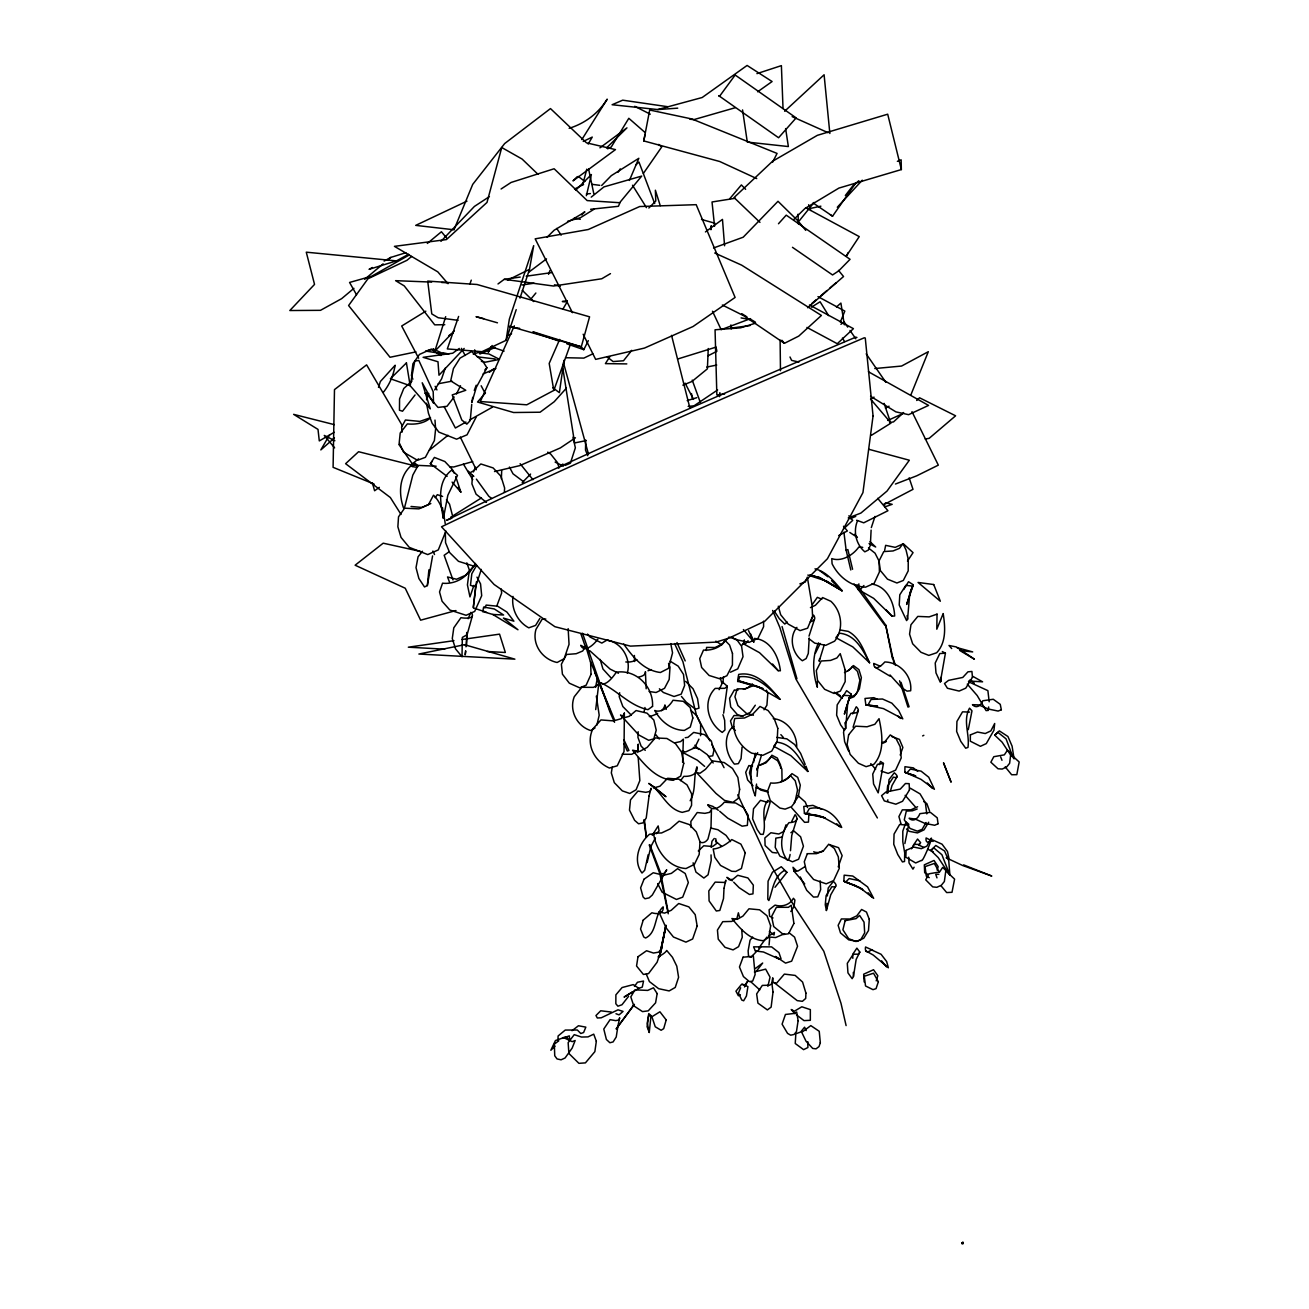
<?xml version="1.0" encoding="UTF-8"?>
<svg xmlns="http://www.w3.org/2000/svg" width="1309" height="1309" viewBox="0 0 1309 1309"><rect width="100%" height="100%" fill="white"/><g stroke="black" fill="none" stroke-linecap="round" stroke-linejoin="round"><path stroke-width="1.5" d="M700.593 735.691L700.642 724.352L696.83 715.794L690.563 710.083M809.207 637.958L808.291 653.453L806.164 658.542L802.368 660.75C792.141 653.616 788.591 637.139 796.903 627.371M871.107 530.112L870.354 545.215L868.374 550.025L864.824 551.825C856.004 544.38 852.961 531.421 857.526 520.786M887.895 792.943L889.024 779.608L894.276 772.785A13.106 3.06 28.1 0 1 893.343 777.17L887.649 785.907L886.897 793.27M512.997 596.413C511.099 608.865 517.644 621.939 528.771 627.829L535.594 625.407L539.897 618.372M585.712 440.037L585.499 450.067L587.741 455.696M826.977 903.341L826.388 910.475L825.259 904.732L826.126 895.601L831.919 886.7A13.221 3.796 28.3 0 0 833.358 881.399L828.221 887.993L827.321 895.961M501.363 478.832L501.691 470.7M638.154 731.715L637.941 737.376L641.083 746.065L645.255 750.384M426.619 399.818L426.93 392.913M557.896 1040.442L558.109 1035.975L565.243 1030.068L577.351 1030.019L580.787 1033.505L583.601 1032.539L585.843 1027.14L578.463 1025.749L572.033 1030.707M471.731 404.399L470.242 420.565L466.822 424.149L461.799 420.025L452.227 394.925L465.759 390.278L450.689 380.87L453.438 368.549L460.015 358.142L471.551 351.565L482.857 361.3L486.915 367.764L476.312 387.366L471.829 402.485L472.729 397.314M808.946 813.053L808.455 822.101L804.577 822.33L791.634 807.751M649.264 1032.457L647.284 1023.114L648.757 1013.559L650.998 1015.604L649.264 1032.457L647.071 1026.649L648.609 1015.997L650.998 1015.604M472.451 475.265L471.927 483.905L476.083 494.18L486.457 502.378M711.049 229.484L711.294 225.704L710.902 229.615M504.374 491.971L504.636 488.044L500.987 476.296L493.117 467.918L480.828 463.959L473.514 470.815L469.26 473.187L468.033 471.093L473.825 476.361M719.574 396.676L719.868 392.651M756.537 784.075L755.26 795.937C749.37 782.046 748.977 765.487 757.698 752.642M757.093 776.368L757.796 766.714L756.913 770.052L761.462 755.326M847.185 704.455L844.387 714.141L850.114 695.717L843.291 695.341L837.171 704.913L836.631 715.156L840.623 724.859L844.469 730.226L845.679 728.409L847.741 702.524L851.21 694.146L846.612 690.645L842.881 696.666M790.505 850.703L791.749 835.486L796.903 818.779M913.289 584.828L906.646 604.463L912.406 586.056L905.812 585.385L899.79 594.793L899.218 605.003L906.597 620.613L907.595 619.19L909.755 593.321L913.289 584.828L908.528 581.72L903.734 589.525M769.07 945.098L769.757 937.064L775.664 937.555L784.598 933.661M742.056 747.144L741.058 758.598L738.341 763.671L734.398 764.129C726.25 754.459 723.026 739.945 730.667 729.031L733.776 726.659M465.579 650.835L465.202 654.86L465.759 651.244M465.955 646.81L467.1 634.734L472.304 616.13M723.468 677.015L722.895 682.742L721.635 682.545L720.245 677.735M627.289 673.104C631.576 658.656 621.186 641.443 605.952 640.068M988.655 706.958L988.311 710.411L986.102 710.607L977.185 695.521L967.286 684.116M619.664 692.723L619.239 696.715L622.839 706.533L631.314 715.156M481.319 569.415L475.642 586.71L473.285 607.687L476.46 581.72M595.71 709.593L598.688 684.231L597.379 677.898L595.579 687.389M706.222 650.557L706.598 647.399L715.025 647.513L722.437 644.061L727.526 638.448M871.63 584.076C886.651 585.925 894.194 602.287 894.652 616.015L892.002 616.163L873.676 598.36L858.197 589.508L858.9 583.879M711.163 847.348L711.965 841.278L714.289 838.447M654.533 833.882L649.526 834.242C638.71 843.34 632.738 860.913 641.999 873.021L644.683 870.305L648.184 854.679M723.648 713.176L727.297 686.243L722.699 682.169L719.116 689.679M564.015 360.27L559.385 392.667L552.873 387.791M422.496 551.253L418.062 556.783L416.017 567.631L418.88 578.529L424.509 586.956L427.339 585.598L428.91 569.824M883.444 763.442L878.192 792.878L873.561 783.944L872.743 774.061L877.455 764.358L883.444 763.442L880.515 761.445L879.19 764.701M945.409 653.207L939.813 653.551L935.215 663.025L935.984 672.891L940.287 682.234L945.409 653.207L942.333 651.555M458.625 316.434L447.318 348.93L481.974 351.679L506.076 340.34L509.348 319.151L533.696 245.634L529.49 269.376L520 298.141M466.593 645.828L466.724 632.443M859.817 952.085L858.606 954.13L853.239 954.245L847.299 963.342L847.954 972.865L852.143 978.707L853.452 976.465L856.151 959.448L859.817 952.085L856.888 948.141L852.699 954.343L852.83 958.319M612.301 767.058L611.319 772.899L614.314 782.667L622.315 790.881L629.793 793.467L636.109 789.736L639.839 780.589L638.203 757.502M682.611 762.378L683.347 739.16L680.647 741.581L675.297 742.71M819.598 658.705L819.156 661.274L824.245 644.813M427.339 585.598L432.592 555.9M756.733 178.58L719.705 161.498L643.783 140.93L649.689 110.021L691.823 118.955L777.071 153.431L772.588 162.234M753.575 762.362L755.326 753.231M443.391 518.233L447.842 495.227L457.479 475.396L451.687 470.127C436.748 481.597 440.217 502.181 443.391 518.233L442.524 507.663M643.783 140.93L645.042 134.451M844.305 728.655L843.552 732.484L844.616 741.598L847.807 749.353A15.086 2.863 88.5 0 0 849.066 751.301M968.284 729.702L971.982 710.836L969.527 708.153C962.59 720.604 969.887 734.284 967.973 747.406L965.698 748.224L960.773 741.369L956.65 731.486L956.928 721.439L962.54 711.834L969.642 712.063M665.528 927.41L659.72 956.601L666.117 925.479M884.671 550.222L885.653 545.346L895.225 547.358L903.374 543.759L913.044 552.643L907.481 561.086M644.192 711.442L644.977 707.498M904.863 843.585L908.773 824.228L906.057 821.954L902.817 831.133L902.801 841.802L904.715 852.961L904.519 861.502L902.441 861.927L897.761 854.499L893.752 844.256L894.063 834.062L899.659 824.49L906.63 825.079M754.344 638.416C770.445 639.643 778.708 656.414 780.393 670.781L778.201 670.699L759.515 652.684L743.528 643.848L744.33 639.872M665.823 925.463L659.36 956.568L666.019 925.463M482.726 611.548L483.659 607.049L494.344 608.98L503.605 615.001L492.822 614.461L482.726 611.548L483.577 610.861M887.551 801.304L887.862 799.848M596.888 725.088L599.195 715.238L596.331 696.11M767.892 986.381L770.036 977.136L765.667 969.135L754.377 971.982M647.137 862.566L650.884 846.547L655.433 837.907M586.367 195.712L591.39 174.572L575.813 190.116M751.448 765.225L749.452 772.866L751.742 779.984M582.685 184.847L586.792 169.156M826.388 910.475L830.757 894.767L835.502 886.504M890.529 790.767L892.002 785.498L896.714 777.284M961.755 1243.452L962.884 1242.274L962.982 1243.55L961.755 1243.452L962.982 1243.55L962.884 1242.274M764.685 820.383L770.15 802.401L767.908 800.306C759.924 810.484 766.91 823.426 763.163 834.389L760.464 834.291L757.175 829.513L752.626 818.845L753.526 808.733L760.513 800.323L767.679 802.401M853.075 727.199L858.344 710.329M445.698 316.647L434.833 351.205L454.37 330.801M460.506 385.746L456.53 393.894M876.212 980.866L877.832 975.745L873.528 969.724L863.678 974.207L864.185 981.995M937.097 870.06L938.177 866.673L934.037 860.455L924.318 864.84L924.694 872.776L927.754 874.281M378.481 387.349L380.363 381.524L395.138 365.244A77.755 64.19 47.4 0 1 383.373 392.275M809.011 636.125L814.378 619.566M506.076 340.34L516.204 309.644M871.319 527.609L875.017 516.401M445.256 368.124L441.624 378.808L434.67 389.902M473.907 585.352L469.964 596.904L467.428 584.894L468.933 573.457L475.494 563.459M469.931 283.955L471.273 280.142M838.218 866.869L842.145 855.644L838.562 847.676L830.511 845.009M652.275 835.322L658.165 825.93L659.065 830.97L656.202 833.751M900.199 755.031L902.866 747.455L899.43 739.372L891.625 736.443M514.339 325.843L480.338 401.536L526.774 404.808L553.805 390.426L570.233 344.872M474.283 390.426L476.198 385.206M548.536 274.334L549.944 270.505M496.667 606.345L501.674 592.993L501.118 588.952M447.105 476.378L430.334 463.713L434.408 457.43L444.847 461.521L452.374 469.473L454.027 473.024M690.154 800.748C696.437 790.358 693.001 777.791 696.928 766.812A18.277 10.75 19.1 0 1 683.838 776.335L680.533 780.655M445.894 531.078L438.302 549.911L427.765 554.574L409.259 547.342L401.029 537.41L397.871 526.807L398.525 516.826L404.596 508.187L418.896 508.874L428.501 504.57L433.508 495.211C441.1 502.345 443.996 513.521 445.191 523.584M910.786 395.105L928.31 351.696L901.59 366.045L874.788 368.549M840.329 322.112L844.812 311.1L817.978 296.619M454.272 229.108L472.713 184.389L504.669 143.548L550.484 108.582L586.481 142.828L615.475 149.602L572.998 180.887L577.367 176.584M847.741 702.524L851.21 694.146M468.164 618.715L470.16 613.937M740.649 987.788L738.44 993.007L741.778 1000.06L743.659 1000.78L746.425 996.002L747.914 986.577L742.105 984.303M619.991 202.6L618.421 206.298L590.604 209.293M629.416 180.446L638.841 158.291L611.303 175.651L601.665 185.485M559.679 339.424L549.191 363.427L553.805 390.426M484.87 607.981L486.163 605.085L497.649 606.214L506.894 612.039L513.897 621.186L503.409 618.077L517.971 629.76L492.822 614.461M810.516 621.906L813.593 615.181A20.6 7.249 20.5 0 1 810.467 621.595M698.924 739.143L694.735 747.766L685.671 751.939L682.153 751.219M815.474 653.076L820.252 643.455M473.334 471.976L475.674 467.28M791.667 821.545L795.087 814.689A27.194 8.59 18.6 0 1 788.951 822.657C780.949 832.737 778.888 847.365 786.087 858.442A15.266 3.305 89.2 0 0 790.096 854.466M852.699 713.912L856.282 706.762A26.965 7.118 18.6 0 1 850.965 713.29L845.418 722.895M566.846 343.825L583.781 349.683L588.314 340.667M476.361 416.72L467.051 434.817L456.563 439.169L438.875 432.117L432.134 423.265L428.485 413.382L426.456 403.27M848.216 252.539L846.383 256.057L859.244 236.602L805.886 207.836M628.615 996.296L621.971 1004.756L617.913 1006.196L615.835 1003.741L615.885 994.84L622.086 987.542L633.229 984.613L638.841 988.311L642.277 987.117L643.537 981.046L637.483 982.257L634.44 986.364M417.702 466.2L412.826 475.069L404.743 506.894L403.467 507.794C398.623 493.706 399.016 476.672 410.748 466.02M806.262 814.034L816.096 815.032L825.177 817.912L804.43 813.314L806.262 814.034L809.306 808.586C823.443 805.231 836.369 814.82 841.687 827.468L822.314 816.8L804.43 813.314L803.775 806.475L812.905 805.362L821.61 809.207M867.883 705.207L877.619 706.206L865.854 704.864L867.883 705.207L871.107 699.431L882.495 699.006L891.854 703.162L898.678 710.574L902.801 718.87L883.428 708.611L865.854 704.864L864.987 698.466L873.856 697.681L877.275 699.268M744.494 986.97L747.619 981.357L745.017 984.859L741.614 984.27L735.953 991.175L738.374 995.756L740.37 994.758M490.973 347.36L488.241 352.236L492.135 345.511M818.55 642.834C811.875 656.643 812.66 672.891 817.34 687.258L817.241 681.596M949.892 875.181L948.763 860.717L944.574 850.981L935.804 845.467L930.895 850.408L938.209 857.591L949.892 875.181L941.907 854.728L933.775 847.856L930.895 850.408M476.656 565.292L471.813 573.767L470.455 585.368L475.642 586.71M926.068 822.494L922.109 829.366L917.314 831.15L910.033 828.45L904.29 819.81L906.319 811.073L912.373 810.795L917.184 809.011M329.721 434.653L320.836 449.903L334.433 437.975M588.183 144.072L592.257 137.085L583.241 141.437M563.034 308.908L567.026 302.101M914.107 867.212L912.946 869.16L909.051 862.909L908.708 857.166M928.703 822.216L924.007 829.873L917.462 832.917L909.182 831.313L906.482 828.973M756.946 951.021L750.99 957.272L748.519 956.143L748.126 950.874L750.041 940.238L752.626 937.08M758.811 948.011L766.894 937.113M764.014 709.805L766.91 705.224L767.794 693.508L766.403 690.121M609.716 356.866L605.396 363.624L626.815 363.902M618.012 172.297L620.237 168.877M415.051 394.974L402.534 411.222L399.458 410.241L399.572 398.967L403.777 388.478L412.09 380.919M911.424 848.837L914.353 844.338L919.556 844.452L920.62 842.669L917.56 839.036L913.224 845.516M790.832 911.506L793.974 906.761L794.907 900.052L793.401 898.269A16.166 14.235 22.3 0 1 775.059 905.108L769.087 909.804L769.561 916.153L772.997 917.969M830.364 214.758L832.557 216.198L855.677 183.129M412.679 466.511L414.92 463.173A27.145 3.747 25.9 0 1 410.748 466.02M794.154 802.532L798.359 796.428L800.29 785.155L797.705 777.333L791.961 773.619A19.619 13.941 -18.6 0 1 780.966 781.637M643.373 173.442L661.683 147.017L658.705 144.415M756.357 971.245L762.689 963.031L755.522 968.398M741.941 645.255L744.216 642.015M755.309 705.207L750.286 712.358L743.185 715.794L734.022 715.499L730.471 720.915L732.435 727.788L735.413 730.487M812.464 604.267L817.356 597.346L821.823 599.195M452.096 482.105L460.85 492.119L455.696 476.574M435.161 497.649L437.321 494.687L442.606 496.438M634.145 1004.461L616.146 1028.956L634.423 1004.445M555.016 1046.153L550.844 1050.26L555.441 1040.54L566.388 1036.728L568.613 1039.657L569.579 1039.379L569.317 1035.877L562.199 1038.381M454.141 397.003L446.974 406.314L438.008 407.443L427.356 394.794M845.336 195.499L852.814 185.862L858.851 180.707M631.772 350.321L623.493 360.777L613.07 361.562L607.18 356.932M774.993 887.289L786.905 872.35L781.26 866.738L772.474 872.187L768.072 881.186L767.794 899.25L768.858 900.559C772.915 889.924 773.374 876.85 784.484 870.403L786.905 872.35M799.472 220.567L814.083 202.437M430.334 463.713L432.379 461.21M530.914 299.041L535.872 293.02M729.62 198.886L741.385 184.929L745.623 189.314M748.077 640.723L745.492 643.799L743.528 643.848M581.801 214.921L584.436 211.813M485.459 392.945L477.54 402.027L513.57 412.515L540.093 412.22L554.214 401.732L566.372 388.168M863.907 585.499L860.586 589.246L858.197 589.508M474.856 564.899L465.677 575.224L456.546 579.249L447.531 576.974L449.511 582.145M778.479 223.757L786.218 215.151L850.065 259.297L838.709 270.881L832.557 274.955L792.469 247.319M837.302 207.247L862.255 180.2M906.662 773.03L915.744 775.975L904.846 772.228L906.662 773.03L910.426 769.054L921.111 771.165L928.752 777.235L934.413 789.294L920.98 779.346L904.846 772.228L904.944 766.698L913.306 767.859L917.691 771.394M484.87 369.907L486.915 367.764M440.969 241.331L474.431 206.413L489.419 196.612M581.834 139.588L607.196 99.157A89.536 77.28 43.2 0 1 569.153 128.315M522.209 482.612L530.587 474.071M845.516 882.25L854.695 885.195L862.729 889.711L860.291 888.009L843.863 881.104L860.291 888.009L873.676 898.35L867.572 886.88L852.781 876.032L844.158 875.181L843.863 881.104L845.516 882.25L849.132 878.568L859.849 880.81M648.855 208.016L655.776 201.03L655.384 190.214L660.243 205.66M464.171 348.439L438.99 375.208L437.991 361.759L423.102 357.324L452.701 353.217L459.295 348.439M547.162 237.158L554.182 230.204L584.91 212.025M793.712 219.568L804.92 208.524L838.905 188.087L901.361 169.565L901.132 159.813L897.369 161.334M606.542 147.917L626.946 127.857L599.931 147.835M1011.579 756.438L1002.105 742.17L994.791 735.2L999.323 730.88L1007.93 736.509L1012.086 746.114L1014.082 758.925M698.286 850.981L703.751 845.778L712.669 846.514L716.563 843.569L715.728 838.66M994.791 735.2L997.834 732.304L1006.048 738.832L1013.15 757.78M843.749 528.754L852.683 520.393L848.87 515.795M784.647 111.249L824.097 74.777L829.857 133.485M903.652 412.531L893.523 421.907L889.596 422.529M916.693 400.472L919.572 397.789L955.603 415.804L929.161 438.335L925.218 439.006M636.043 164.672L638.956 162.038L654.713 203.566M836.467 306.977L840.902 303.066L844.321 324.796M558.403 467.967L562.903 464.024M807.571 307.73L843.536 276.526L838.496 270.374M811.662 303.606L816.243 299.696M820.841 295.769L826.944 290.549M830.004 287.947L836.124 282.728M727.297 686.243L724.81 688.321L715.205 688.403C702.115 701.362 707.842 723.092 722.273 732.402L724.957 729.964L724.662 720.294L722.944 714.698M353.921 288.356L341.633 298.665L320.492 310.331L289.829 310.528L314.536 284.397L306.273 252.179L396.414 260.884L408.588 254.273M364.687 279.324L383.128 263.862M387.742 260L390.818 257.415L405.855 252.719M411.648 256.417L406.952 260.311L367.927 278.784L348.603 305.537L390.033 357.275L415.967 351.876M427.323 243.441L441.428 231.758L446.565 237.927M787.167 622.07L784.762 624.049L779.362 618.748L774.306 611.156M591.21 197.135L603.956 186.892L641.705 176.077L619.648 202.715L587.168 200.588L554.132 168.763L511.083 182.458L501.085 188.987M489.37 372.312L493.64 368.893M418.536 458.87L410.781 465.055L436.159 466.2M429.385 450.181L447.973 435.308M528.754 272.223L546.524 258.871M558.812 1040.802L554.329 1044.14L554.738 1055.774L557.045 1058.932L561.07 1059.799L565.063 1057.999L572.164 1048.084L575.158 1040.508L572.197 1041.653L563.279 1037.464M497.993 283.955L504.26 279.324L520.213 277.066M705.436 231.938L722.47 219.372L724.581 245.765M379.315 487.357L374.603 490.76L372.394 482.923M448.954 551.874L444.16 555.294L452.979 579.92M919.376 844.256L918.46 844.91L924.007 847.479M757.633 91.794L772.097 81.534L747.095 65.45L702.197 97.504L657.74 109.563L612.105 104.736L622.708 100.171L667.901 106.733M790.881 832.704L793.598 830.773L800.601 836.778L803.431 846.219L798.605 859.228L792.469 861.813L779.919 856.119L775.223 847.365L775.812 838.153L782.242 837.073M717.61 389.967L694.015 405.823L688.174 406.412M575.436 437.795L560.35 447.923L519.771 465.628L494.507 471.551M840.902 324.288L844.24 322.079L847.708 327.103M448.872 335.595L453.405 332.699M595.039 727.935L590.866 730.586C576.942 726.364 568.875 710.345 574.275 696.715L581.785 687.29L593.501 687.372L598.688 684.231M450.656 517.235L481.45 497.911M871.45 435.292L891.004 423.069L871.123 399.703M805.117 866.558L798.065 870.96L794.039 871.189L792.992 867.278L796.576 870.91M594.401 208.998L580.542 217.654L567.517 221.368M632.296 991.96L624.082 997.082L638.841 988.311M768.399 936.18L774.421 932.433L774.044 935.019L769.365 931.435M811.433 307.157L820.105 301.774L828.613 315.6M425.818 311.182L401.699 326.006L418.651 358.224M582.505 633.212L609.765 711.523L614.543 722.306M610.469 273.63L601.747 278.768L553.494 286.033L504.26 279.324M334.22 432.314L319.298 440.92L318.005 429.401L293.625 414.348L334.319 424.64M607.621 639.741L601.796 643.095L590.114 637.058L587.496 634.096M409.292 254.977L371.641 276.232L349.568 282.449L356.539 294.787M465.971 422.054L455.385 428.01L444.078 406.543M469.506 420.074L492.446 407.164M870.534 399.098L874.036 397.118M467.1 634.734L462.339 637.418L462.012 656.725L455.548 648.871L452.276 638.514L453.798 627.813L460.932 617.701A20.028 5.956 18 0 0 470.815 612.35M372.411 267.511L369.073 269.343L396.414 260.884M384.126 261.08L390.818 257.415M838.66 535.594L847.381 530.947L843.487 526.234M883.853 504.619L912.995 489.337L909.15 477.867M885.424 408.064L889.04 406.215M574.553 189.052L583.585 184.454M708.136 355.737L716.89 351.287M607.654 148.817L611.254 147.001L628.811 118.301L645.255 132.667M722.339 305.013L743.823 315.764L784.386 343.334L798.752 336.102L821.414 315.453L741.663 265.154L714.714 253.013M894.145 663.892L885.718 625.097L857.035 584.698M507.581 280.159L529.49 269.376M922.632 735.903L923.843 735.314M479.896 354.019L495.227 347.392M466.969 201.144L415.706 225.377L454.239 229.811M592.813 353.839L583.83 358.11L565.488 357.717M810.435 607.621L815.425 605.265L822.608 597.575L830.871 601.289C841.932 611.385 844.06 629.285 834.618 641.165L825.717 645.337L814.689 643.112L809.011 638.743M917.609 806.753L910.949 809.829L902.326 809.862L898.907 816.571L901.116 824.277M730.438 672.221L737.736 668.883L743.021 656.709L741.598 646.286L736.591 639.447L728.802 637.041M848.837 697.861L855.219 694.948L859.408 688.878L861.371 677.604L858.933 669.635L853.452 665.577A19.455 13.286 -16.3 0 1 844.469 672.564M887.764 420.451L902.13 413.955M430.825 503.556L422.038 507.483L411.026 506.468M881.579 742.972L885.129 741.401L890.267 734.922L896.092 738.718L900.167 746.686L901.214 757.96L895.601 770.15L888.189 773.406L881.006 771.034M483.086 373.981L495.931 368.402M759.547 765.503L766.158 762.672L771.296 756.7L777.661 760.742L781.849 769.054L782.062 780.802M750.63 318.611L721.161 329.688L712.489 311.231M565.128 465.399L570.397 463.206L575.355 447.793L572.982 437.19M850.114 518.757L855.742 516.401M507.876 335.284L511.574 333.762M682.873 385.157L691.921 381.508L707.4 368.827L708.251 348.505M752.299 686.031L745.377 688.779L737.18 688.861L734.938 696.764L737.883 705.518L746.506 713.438L753.444 715.189M849.099 698.662L853.877 696.781L857.28 692.461L859.882 680.304L857.477 671.37L852.339 666.428A15.152 9.719 -12.1 0 1 847.283 671.222M895.438 484.035L916.709 475.822L938.324 465.137L911.98 411.68M848.232 517.955L860.88 513.079L887.011 491.088L909.33 460.228L868.685 449.249M451.769 518.249L446.631 520.229C580.754 454.943 718.183 395.334 855.71 337.198L856.92 337.444M713.552 247.974L743.201 237.207L778.004 201.291L798.179 221.106L805.739 230.351M668.244 913.797L659.785 873.496L660.701 873.168L649.804 844.616M473.269 354.15L477.981 352.579L488.928 353.954L499.449 359.32M799.881 583.847L805.297 582.047L807.342 577.171L811.94 604.48L812.594 616.212L807.604 628.189L800.061 630.611L788.247 624.115L780.671 614.755L778.299 606.214M648.004 670.748L651.391 669.619M756.929 73.631L781.391 65.63L783.027 108.516M850.801 569.988L846.121 550.14L847.872 549.584L852.584 569.284M755.571 323.159L740.665 327.806L715.058 329.786L716.857 394.925L724.613 394.042M678.487 358.764L715.074 347.425M687.192 400.603L696.748 397.707M735.151 107.747L693.917 119.61L689.892 119.234M472.68 461.602L453.732 466.986L449.838 466.806M624.098 717.79L629.285 716.301L636.076 710.542L647.022 713.16L653.829 720.065L656.218 730.16L653.813 738.881L648.675 740.289L638.841 735.003L620.515 714.992L622.904 716.857M455.974 610.55L420.614 620.188L405.234 588.232L355.115 565.21L383.193 543.186L420.696 551.482M653.649 787.92L659.932 786.234L667.623 778.282L679.011 779.231L686.996 784.844L691.643 793.892L691.561 805.33L688.894 810.631L682.234 812.365C666.576 808.962 661.601 791.029 648.773 783.404L665.986 796.723L653.158 786.267M811.253 208.246L820.89 206.184M585.941 440.642L574.618 442.949L562.968 369.056M706.745 367.06L716.71 365.064M498.516 359.615L485.23 362.2L481.401 361.349M438.171 383.766L451.965 381.181M567.255 300.694L562.346 301.512L565.341 301.872M735.363 198.264L712.031 201.979L714.567 226.244M685.229 737.752L687.978 737.327L693.688 732.418L704.471 734.594L711.327 741.025L713.896 750.302L712.734 755.817L708.644 756.438M522.062 284.986L534.023 283.202M453.945 640.674L408.326 647.186L444.716 649.182M461.864 639.528L499.547 634.145L505.356 652.487L487.161 651.489M526.202 276.215L552.136 272.534M730.635 328.183L750.008 325.581M586.383 193.961L590.392 193.585M657.74 109.563L677.735 108.156M938.864 874.297L935.755 874.363L936.982 877.881M444.798 324.714L434.719 324.845L404.268 285.918L395.613 280.666L431.643 282.089M877.374 817.945L795.937 679.076L779.804 627.338L772.621 610.469M661.487 875.77L671.37 873.381L677.604 868.652L685.212 873.496L688.338 882.544L682.709 897.156L676.458 899.463L662.158 892.231L657.658 883.624M755.391 951.005L757.796 951.005L760.807 946.816L771.606 946.882L778.92 952.608L781.031 958.728L778.446 958.712L763.442 951.987L755.391 951.005L753.575 946.832L760.938 946.898M622.184 754.262L631.756 754.295L637.745 750.908L638.252 744.117L637.81 752.528M441.64 282.499L447.645 282.728M968.693 681.024L982.584 681.825L972.898 676.409M424.918 393.273L428.779 393.633M862.746 547.358L858.917 546.933A23.906 16.984 -47.1 0 1 831.771 558.599L832.082 563.754C838.447 576.664 850.866 586.481 865.56 587.168L874.15 583.339L879.419 571.968L879.124 561.201L875.034 553.167L868.472 547.98M776.646 852.961L772.359 852.454L765.094 845.516L764.865 837.956L770.886 832.753L778.822 834.013L783.846 831.395L785.973 824.883L786.611 826.617M611.319 1012.053L600.716 1010.777L595.971 1015.539L597.329 1017.993L601.224 1017.797L617.995 1009.828L623.068 1011.399L619.075 1014.868L615.966 1013.739M477.278 356.833L495.113 358.977M591.946 184.324L599.784 185.322M458.068 320.329L438.22 317.743L431.774 313.915L427.716 281.091L477.049 284.495L589.574 316.827L581.278 346.836L583.781 349.683M509.692 327.037L519.624 328.33M649.1 691.496L656.054 692.494L664.53 688.321L669.194 679.42L670.012 667.148L668.555 663.368M776.777 737.376L786.824 738.849L794.71 744.559L800.633 753.395L805.182 764.423M840.362 630.005L848.216 631.38C860.226 637.745 863.973 651.457 869.569 662.779L852.781 646.875L835.878 637.679L839.265 633.18C855.661 634.603 862.811 650.164 869.569 662.779M741.107 317.923L751.055 319.74M574.291 218.145L580.296 219.307M885.44 502.836L892.182 504.325L884.917 506.878L884.148 503.932M693.345 747.423L698.875 748.633L707.22 754.589L713.176 762.967M798.997 362.037L791.618 360.4L789.998 356.981M443.08 352.792L448.84 354.068M773.259 718.641C786.938 719.885 796.854 733.318 796.723 746.588M554.443 284.806L560.35 286.18M710.574 827.992L717.921 829.742L726.07 835.404L730.504 841.605M810.156 575.207L819.581 577.58L842.194 590.801C834.504 581.965 826.944 571.869 815 568.826M738.031 681.351L761.838 688.027M483.643 318.627L476.034 316.68L497.469 322.816M809.862 575.06L819.581 577.58L842.194 590.801L827.124 581.343L807.833 575.06M768.35 792.125L760.627 790.047L756.471 785.907M956.928 647.595L972.685 651.915L959.759 650.491L974.387 659.18L956.29 646.941L949.009 645.484L951.708 648.56M701.509 219.454L714.894 223.217M509.168 326.17L581.278 346.836L533.205 331.848M756.226 787.838L767.303 791.061M473.891 566.159L458.477 561.316L449.609 552.513L445.567 542.695L445.338 532.894M763.229 688.665L737.72 680.533L757.027 686.178L779.951 699.317C769.496 687.012 757.011 670.977 738.701 674.413A23.938 1.113 -76.5 0 0 739.667 676.753C756.847 674.92 769.25 687.929 779.951 699.317M742.792 716.399L737.474 714.698L730.7 706.975L729.588 698.319L734.349 689.974A16.69 10.652 -0.7 0 0 737.998 690.105M946.914 857.575L948.927 858.213L947.487 851.505L942.055 844.19L932.417 839.871A14.35 4.761 -57.6 0 1 926.117 837.94L933.072 841.442M473.613 607.998L486.555 612.317M491.137 346.705L504.096 351.123M532.992 332.11L559.319 341.224M856.659 520.246L863.727 522.815L887.927 510.739L877.684 498.336M963.637 864.889L991.797 876.048L962.753 865.544L946.145 857.804M374.145 484.101L333.091 467.329L334.482 389.607L366.602 364.867L402.354 425.703M880.548 666.33L873.725 663.434A21.795 6.889 -60.8 0 0 884.835 661.961C899.708 662.223 912.373 675.886 910.671 690.759L907.039 691.119L901.705 687.781L890.005 674.969M792.158 116.616L828.073 132.684M872.71 950.219L865.544 946.996A14.53 4.843 -58.8 0 0 871.401 949.843L881.072 954.277L886.635 961.51L888.369 967.776L873.234 955.046L865.789 950.841M968.464 681.711L987.886 690.645L989.179 701.771M927.688 849.214L933.219 851.783M555.147 462.11L563.377 466.135M929.275 877.652L926.314 876.196L925.054 866.607L934.299 863.465L939.142 871.827M618.453 673.235L610.141 669.112L589.835 650.753M334.859 440.74L324.272 435.422L334.613 447.858M634.75 106.307L650.262 114.178M585.434 647.726L580.754 645.304A25.411 10.047 -62.7 0 0 597.869 639.234M869.029 543.546L875.672 547.015L870.01 541.681M682.758 752.462L697.402 760.234L704.635 766.387M806.966 327.43L837.269 343.711L853.419 328.657L809.453 304.964M868.423 371.756L928.572 405.414L908.61 414.675L895.912 411.877L870.583 396.332M910.377 788.247L920.063 793.892L925.381 802.826L926.788 813.903M875.345 667.394L889.94 676.131M670.126 661.192L678.209 666.15L683.511 674.43L684.64 685.458L681.204 694.163L674.037 696.503L663.368 692.477L659.392 688.779M741.778 313.669L746.915 316.876M752.053 320.083L755.473 322.227M715.827 641.165L721.783 644.912M732.353 880.81L726.904 877.341L729.408 879.893L733.024 879.206L737.752 875.296L747.897 877.946L753.329 885.129L752.97 893.851L749.435 894.472L739.127 887.682L733.711 882.184M440.904 355.524L431.168 349.176L419.469 354.428L412.924 363.787L411.435 375.618L412.875 379.217M923.81 801.615L926.854 803.611L929.554 811.056M775.321 956.666L778.446 958.712M849.819 532.468L857.411 537.459M547.718 452.145L550.729 454.125L557.372 462.437L559.156 467.771M775.632 956.454L785.547 963.113L791.667 961.166L797.557 946.227L794.563 937.146L788.983 932.712M813.118 202.96L832.557 216.198M731.878 637.139L735.151 639.414L749.075 642.375L757.96 638.399L763.605 626.716L763.572 621.202M835.927 692.657L840.411 695.815M718.346 810.287L712.947 806.442L707.711 804.724A21.091 11.339 -68.2 0 0 724.319 802.204L735.609 802.973L743.528 807.62L748.077 815.082L747.357 825.406L742.121 826.175L727.722 818.141L719.688 811.253M961.935 1242.797L962.982 1243.55M523.715 481.81L513.013 473.809L509.43 467.051M819.778 570.675L827.91 576.778M834.275 692.216L842.341 698.319M491.759 498.5L488.797 496.258L476.394 479.127M578.365 176.486L584.796 181.395M796.347 1014.753L803.988 1020.611L810.336 1020.3L810.353 1009.615L801.812 1006.785L794.416 1011.186L791.209 1009.517L794.825 1013.591M970.034 679.78L974.289 683.183M715.532 841.114L721.423 846.154M797.934 795.528L805.264 802.024L807.522 807.555M750.908 981.865L759.76 989.866M1011.432 754.949L1019.171 761.985L1016.815 774.666L1011.644 774.748L1005.197 766.861M897.63 715.81L900.527 718.461M807.833 771.476L790.8 755.604L773.766 746.277L776.924 742.203C793.221 743.97 800.061 759.547 807.833 771.476L806.033 766.174M946.865 871.859L954.588 879.108L952.003 892.296L946.669 892.574L941.056 885.833M841.376 590.408L831.575 580.672M759.973 222.366L734.054 197.561L772.523 161.285L817.356 135.334L887.698 114.194L901.361 169.565M537.999 174.326L522.111 159.06L501.74 147.524L486.997 202.437L446.402 239.58L394.434 246.354L437.779 271.847L448.022 283.693M522.324 290.336L533.712 301.545M836.778 823.852L839.625 826.666M685.638 681.334L693.017 688.73L697.533 698.581L698.99 708.12L695.521 709.2L686.26 702.18L681.449 696.437M520.115 463.697L532.959 479.683M885.964 609.749L892.002 616.163M927.328 782.978L932.483 788.443M694.85 745.23L698.744 749.435M753.035 785.825L747.619 779.919L745.705 772.326L748.895 765.552A17.77 13.434 -17.2 0 0 752.56 765.961M610.698 677.489L602.958 669.014L600.16 659.425M854.466 534.35L856.904 537.083M905.124 795.316L915.171 806.704M780.851 734.644L783.355 737.491M868.145 892.771L871.925 897.14M870.763 763.622L875.623 769.25M772.523 663.99L778.201 670.699M794.039 871.189L804.74 883.886M743.397 629.547L753.82 641.983L750.597 633.916M881.595 960.839L886.504 966.844M781.898 340.258L784.386 343.334M655.58 734.414L659.261 739.029M623.722 644.077C632.918 657.003 643.488 670.404 660.407 672.499L668.441 668.392L672.548 652.864L670.764 643.619M854.073 583.896L885.015 625.506M446.434 499.874L449.527 504.161L452.309 514.912M753.82 641.983L748.552 630.66M398.721 444.226L413.464 465.513L358.584 451.72L345.609 463.697L390.327 497.502L401.012 514.421M850.016 330.441L855.791 338.802M866.182 353.839L885.817 382.261M556.734 228.453L561.168 235.145M632.509 185.24L646.466 207.64M842.44 338.082L844.567 341.534M463.402 464.09L472.762 479.601M458.248 487.423L460.85 492.119M709.92 740.861L696.666 715.892L682.938 661.749L674.593 643.553M711.818 744.428L724.057 767.663M476.983 577.138L480.55 583.896L481.696 595.693L474.692 611.418L466.102 615.295L449.854 610.043L442.082 601.24L439.529 591.946L442.54 583.192A20.649 13.663 -19.1 0 0 468.966 571.264M461.39 348.341L465.153 355.459M481.156 385.762L484.919 392.896M800.29 876.965L806.72 890.316L813.494 897.074L817.781 896.861L820.661 889.564L820.187 880.875M685.114 383.128L693.475 399.36M737.769 794.759L768.154 860.357L794.219 906.221L823.803 951.234L841.016 1003.381L846.105 1025.601M435.144 386.319L436.961 389.935M572.458 312.671L535.168 238.843L588.265 229.517L639.692 206.527L696.192 204.679L735.102 297.438L693.034 326.53L644.453 348.079L595.644 359.386L583.159 334.22M460.277 437.059L476.28 469.751M806.197 1030.592L804.593 1027.189L800.601 1032.048L795.839 1033.766L795.234 1043.502L803.579 1049.638L807.882 1047.544L807.849 1041.735M590.523 661.65L614.625 720.081M623.886 739.732L628.925 750.45L627.289 751.039L624.098 743.856M432.903 551.024L434.523 554.525M676.982 642.555L685.196 660.914M646.286 974.109L649.395 981.57L658.64 988.688L669.144 990.929L675.248 987.444L678.586 977.332L676.786 966.157L672.45 957.288L666.706 950.465A19.013 5.187 -19.3 0 1 658.051 956.912M594.924 672.859L610.403 711.147M1000.698 756.962L1001.974 760.3M808.602 204.76L810.778 210.454M649.199 844.894L659.785 873.496M692.232 380.117L700.495 402.894M466.822 562.854L469.506 570.446M580.901 633.818L586.023 648.659M884.115 403.368L889.891 420.549M892.983 657.936L895.454 665.447M901.034 682.333L909.084 706.729L907.955 707.056L899.545 680.778M693.099 862.811L695.946 872.072L703.866 878.044L708.071 874.805L711.196 860.422L711.049 854.892M666.248 709.363L664.907 704.929A30.827 14.939 1.1 0 1 661.52 710.64M782.062 626.52L796.936 678.749M715.647 346.394L716.759 350.305M563.443 362.609L588.494 454.174M739.569 917.396L738.374 912.798L736.934 918.476L731.715 921.438L722.748 921.667L717.447 930.044L718.232 939.158L725.022 947.34L733.073 949.892L738.571 946.669L742.252 937.277L741.745 929.57M671.55 335.366L689.925 408.163M691.479 393.567L692.706 399.36M588.608 169.025L593.795 193.65M885.718 625.097L892.345 658.263M660.701 873.168L668.146 911.866M785.613 128.577L788.362 146.559L747.292 142.076L742.563 109.923M643.832 819.81L646.368 837.269L644.568 820.808M568.155 628.631L569.039 644.339L564.163 658.705L557.127 662.485C542.286 659.36 531.732 644.372 535.954 629.4L542.122 619.222A26 12.305 3.5 0 0 545.804 619.026M907.088 615.606L907.595 619.19M940.598 677.473L941.138 681.416M843.912 532.19L846.121 550.14M845.041 722.781L845.679 728.409M402.125 432.101L401.618 426.996L405.43 420.009L419.845 421.4L430.497 417.702A27.08 16.919 10.1 0 1 407.344 423.903L400.21 433.017L399.212 442.737L403.597 452.227L417.506 460.293L425.392 457.316L434.392 440.544L435.619 429.025L434.981 420.074M730.897 324.927L731.224 328.984M646.171 688.779L645.386 671.73A20.257 7.559 9.6 0 1 638.857 677.015M797.999 214.234L798.474 224.084M474.692 349.847L474.84 353.315M853.321 972.407L853.452 976.465M691.054 827.501L690.857 821.463L697.222 812.529L704.897 813.347L709.642 812.333L711.458 809.453L711 827.239L707.989 838.938A10.783 7.429 -88.1 0 1 700.986 842.472M780.655 768.416L780.557 764.996L777.317 758.042L771.868 755.211A17.77 13.434 -17.2 0 1 758.353 765.307M780.115 340.095L780.475 370.692M634.407 655.465L634.472 661.52M752.364 683.887A16.69 10.652 -0.7 0 1 743.397 689.319M657.658 713.372A30.827 14.939 1.1 0 1 649.297 716.596M886.373 741.434A13.335 9.327 -39 0 1 882.642 743.25M637.008 659.9A21.5 13.352 -39.3 0 1 625.817 661.961M823.394 851.095A13.466 9.588 -42.2 0 1 813.691 851.783M845.172 669.979L845.172 681.645L840.345 691.103L834.013 693.459L824.637 689.303L817.52 680.402L816.309 670.617L821.185 661.012L830.544 660.423L836.893 657.969L840.231 653.666L845.172 669.979M732.484 653.551L732.418 665.037L726.904 675.722L719.95 678.847L709.118 675.477L701.64 667.508L699.742 658.656L703.506 650.082A17.393 11.077 -9.9 0 0 724.875 640.232L729.571 645.026L732.484 653.551M908.266 559.238L908.201 570.888L903.308 580.46L896.91 582.996L887.469 579.151L880.319 570.495L879.059 560.923L883.771 551.58L893.082 550.942L899.496 548.324L903.014 543.677L906.024 549.944L908.266 559.238M970.362 734.905L970.329 741.205L980.425 746.31L986.299 743.594L993.94 730.242L994.693 723.484L990.88 730.88L985.268 733.531L977.496 732.026L970.362 734.905M937.048 614.134L936.802 629.204L943.184 613.577C945.213 626.766 946.538 642.294 936.655 652.766L928.801 655.4L921.012 652.307L912.651 643.783L909.559 634.161L910.949 624.769L917.789 616.408L929.161 616.883L937.048 614.134M624.36 713.127L624.033 751.497L617.243 765.814L609.438 768.023C594.531 761.625 585.401 744.199 592.862 728.933L600.946 719.934L613.496 720.899L621.3 718.657L624.36 713.127M805.919 993.106L805.706 998.44L802.384 1001.32L797.214 1000.632L774.061 982.552L776.45 983.337L784.369 974.109L795.185 975.418L802.581 982.061L805.919 993.106M906.106 850.359L905.812 857.182L915.662 862.975L921.503 860.373C922.91 863.482 939.207 821.038 926.919 846.121L921.323 848.657L913.535 847.021L906.106 850.359M724.008 888.32L723.501 898.579L719.819 910.459L716.301 910.999L709.085 900.919L708.807 890.922L715.156 882.119L725.382 882.479L725.791 880.204L724.008 888.32M777.791 728.36L777.17 741.058L771.754 751.088L762.771 755.342L751.611 753.117C739.65 746.539 730.782 732.271 734.758 718.477L744.51 717.986L752.904 713.994L760.005 706.467L768.138 710.591L774.061 718.232L777.791 728.36M700.004 841.802L699.186 854.466L694.392 864.382L686.014 868.538C668.13 867.523 655.514 849.868 653.567 833.162L661.569 832.966L670.061 828.973L679.093 821.168L689.45 824.605L696.273 831.837L700.004 841.802M869.291 919.343L868.489 930.519L863.76 938.226L857.15 941.351L848.707 939.846L840.493 932.892L838.136 925.348L841.376 918.951L850.032 919.016L856.79 915.858L861.6 909.477L866.46 912.062L869.291 919.343M649.068 795.937L646.237 817.945L642.932 822.903L638.563 823.786L634.62 820.334L629.482 810.14L630.496 799.897L637.925 791.078L645.762 792.321L650.148 791.389L651.08 788.263L649.068 795.937M1010.908 752.708L1009.632 763.311L1006.719 766.91L1002.187 769.054L998.014 768.776L990.848 762.198L993.809 756.7L1004.347 754.851L1007.472 750.188L1010.908 752.708M773.014 991.977L771.132 1007.112L767.385 1009.91L757.927 1003.119L756.651 993.924L762.313 985.399L769.676 985.219L773.144 982.683L772.735 977.807L771.803 982.83L773.014 991.977M873.054 415.951L862.942 492.609L827.419 558.747L764.832 621.186L729.031 638.121L716.007 642.114L630.398 646.122L554.901 626.7L494.082 584.468L441.526 526.791C580.492 460.048 722.339 398.28 864.284 337.787L865.265 338.033L873.054 415.951M945.851 870.501L944.362 881.513L941.4 885.211L936.851 887.306L932.728 886.88L925.725 879.828L928.981 873.79L939.584 871.99L942.676 867.392L945.851 870.501M596.331 1041.277L594.859 1051.651L585.418 1062.875L578.905 1063.333L568.875 1053.45L568.155 1042.635L574.242 1034.65L581.523 1037.055L588.003 1036.892L593.73 1034.159L596.331 1041.277M798.114 1020.693L796.494 1031.476L794.121 1034.454L790.669 1035.19L787.56 1033.374L782.078 1024.162L785.449 1014.459L794.465 1013.428L796.674 1011.988L798.114 1020.693M617.979 1025.716L616.228 1037.006L613.103 1041.931L609.879 1042.749L606.394 1039.477L603.776 1029.021L610.092 1019.662L615.721 1020.627L618.912 1019.989L619.681 1017.797L617.979 1025.716M637.99 956.732L636.55 966.009L643.423 974.469L648.577 973.552L657.085 962.262L661.896 948.06L658.607 952.167L653.486 953.05L646.548 950.743L637.99 956.732M848.625 734.824L847.103 744.494L850.13 754.377L858.409 763.245L866.1 766.665L873.888 764.276C884.9 751.939 882.299 733.613 879.043 718.69L874.854 724.286L867.049 726.773L855.628 726.184L848.625 734.824M739.634 789.294L738.194 798.425L732.909 802.335L724.532 800.404L715.974 793.418L696.503 772.572L700.053 773.243L705.42 769.348L712.62 760.922L724.188 762.542L732.484 768.432L737.883 777.415L739.634 789.294M770.641 925.807L768.792 937.375L763.245 940.713C749.353 939.617 740.158 928.556 731.911 918.525L737.262 919.327L742.956 916.087L748.977 908.79L759.596 909.804L767.025 915.793L770.641 925.807M657.167 993.58L655.58 1002.841L648.233 1010.843L642.506 1011.612L633.736 1005.803L630.807 996.885L634.963 989.849L647.726 990.406L653.453 987.788L657.167 993.58M414.789 361.088L410.159 385.713L430.285 408.866L422.202 382.768L433.524 403.205L433.197 391.751L418.815 360.433L414.789 361.088M797.574 790.031L794.923 802.319L791.487 806.671L785.105 809.126L779.935 808.062L770.281 800.519L767.434 791.52L770.657 782.962A15.283 9.327 -10.5 0 0 790.292 775.419L795.25 780.818L797.574 790.031M683.723 763.442L680.68 776.106L673.268 780.311C654.909 778.97 643.504 763.18 632.542 750.237L639.643 751.464L647.202 747.357L655.269 737.932L666.886 738.472L675.493 743.643L681.498 752.004L683.723 763.442M745.214 852.814L741.418 868.538L735.723 871.467L731.731 871.287L720.539 865.445L714.812 857.362L713.176 848.952A18.801 8.05 -36.9 0 0 731.78 839.576L740.894 844.125L745.214 852.814M845.139 920.669L842.914 929.766L848.625 938.651L855.906 941.515L860.7 939.78L864.676 932.859L864.038 922.141L859.604 915.433L856.086 918.607L845.139 920.669M692.837 718.019L690.268 727.068L684.362 730.406C671.648 730.291 660.603 721.324 654.778 710.46A17.197 10.39 -56 0 0 673.039 700.25L683.314 701.329L690.219 707.58L692.837 718.019M666.199 1019.94L663.696 1028.645L661.127 1030.265L655.253 1026.78L651.898 1016.749L659.916 1011.792L666.199 1019.94M643.194 920.162L640.543 928.997L643.701 936.933L645.599 938.029C657.543 932.384 653.813 915.04 663.139 906.859A16.755 8.852 36.6 0 1 651.866 912.766L643.194 920.162M820.318 1042.684L819.025 1046.578L816.047 1048.836L812.725 1048.444L806.049 1041.244L801.763 1032.376L810.811 1025.618L819.238 1031.296L820.318 1042.684M878.355 981.75L876.048 988.655L872.988 989.653L865.527 985.955L864.284 976.252L873.528 973.225L878.355 981.75M697.141 925.987L692.657 938.978L685.932 942.136L673.448 937.015L666.068 927.852L658.902 911.948L664.628 913.126L671.206 910.311L678.7 903.505L688.861 906.875L695.21 914.647L697.141 925.987M743.087 957.174L739.454 966.991L743.43 976.579L749.403 981.635L752.691 981.079L755.113 974.567L753.264 955.243L752.397 956.404L743.087 957.174M807.342 853.681L804.282 861.731L806.344 870.812L813.593 879.484L826.208 883.837L833.637 880.597L839.314 868.276L838.316 856.822L834.357 848.494L828.744 844.207L823.688 850.506L816.571 853.648L807.342 853.681M644.028 879.206L640.608 887.862L643.079 896.927L644.944 898.759L649.084 897.909L652.324 895.012L666.739 869.798L664.236 873.316L659.736 874.297L653.24 872.759L644.028 879.206M591.03 674.315L586.137 685.212L579.707 687.83L569.35 683.2L562.428 674.184L561.381 664.252L566.47 654.484L576.205 653.715L582.652 651.015L585.81 646.319L590.621 662.501L591.03 674.315M793.909 923.45L788.558 933.742L783.387 934.528L773.734 926.592L771.574 916.529L776.401 907.301L788.394 907.317L791.258 905.239L793.909 923.45M909.46 789.965L902.539 801.288L895.847 804.184L884.295 800.895L881.579 795.659L885.98 791.994L900.265 789.098L905.452 783.502L909.15 783.666L909.46 789.965M972.456 677.26L965.78 688.158L959.121 691.07L947.421 688.256L944.493 683.527L948.583 680.353L962.769 677.44L967.956 671.828L971.916 671.452L972.456 677.26M735.167 75.022L719.492 96.375L718.723 95.655L778.577 137.74L796.15 117.892L735.167 75.022M406.428 362.904L390.393 378.743L410.159 385.713L406.428 362.904M652.553 706.369L647.955 709.658C629.449 705.764 617.275 690.219 600.504 682.676A35.31 10.767 -67.5 0 0 616.261 672.237C636.109 669.079 653.616 686.75 652.553 706.369M943.544 762.934L951.005 781.948L943.544 762.934M938.062 823.754L934.691 825.275L924.89 823.377L915.106 819.009L909.101 818.256A12.812 7.707 -85.5 0 0 919.916 813.658L930.355 812.333L937.228 817.814L938.062 823.754M1001.336 709.773L998.129 711.065L988.475 709.053L978.69 704.913L972.456 704.667A12.665 7.396 -87.6 0 0 982.797 700.773L993.253 699.268L1000.256 704.34L1001.336 709.773M433.443 349.094L425.589 351.057L443.538 353.823L433.443 349.094M464.531 644.715L418.88 654.042L514.895 659.163L464.531 644.715M933.71 584.534L918.067 582.456L940.337 601.224L933.71 584.534"/></g></svg>
